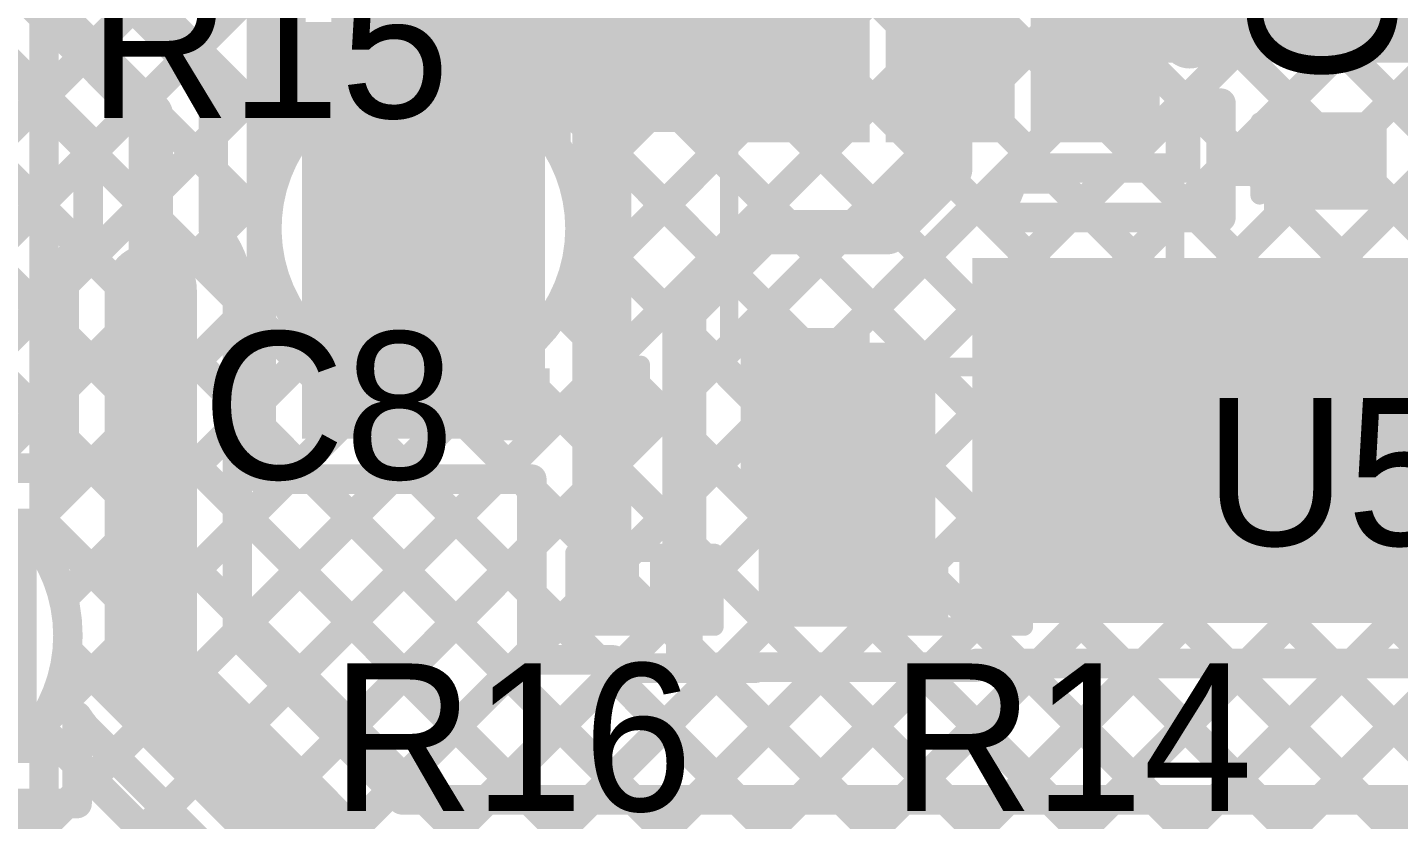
# Model space of a CAD drawing. Header units: millimetres. Extents: x 3.9 to 7.44, y 1.03 to 3.16.
# Drawn here: x 6.0355 to 6.4077, y 1.8557 to 2.0705 of the extents above; entities that cross this region are included whole.
import ezdxf

# ---------------------------------------------------------------- set-up
doc = ezdxf.new("R2010")
doc.units = ezdxf.units.MM
doc.header["$MEASUREMENT"] = 0
for name, color, linetype in [('BottomLayer', 5, 'Continuous'), ('MultiLayer', 9, 'Continuous'), ('TopLayer', 1, 'Continuous'), ('TopOverlay', 2, 'Continuous'), ('TopPaste', 8, 'Continuous'), ('TopSolder', 216, 'Continuous'), ('ViaHoleLayer', 16, 'Continuous')]:
    doc.layers.add(name, color=color, linetype=linetype)

# ---------------------------------------------------------------- blocks, each defined once
blk = doc.blocks.new('SOT23_5_11')
at = {"layer": 'TopLayer'}
for points in [[(-0.06921, 0.05287), (-0.06921, 0.02587), (-0.02921, 0.05287), (-0.02921, 0.02587)], [(0.02921, 0.05287), (0.02921, 0.02587), (0.06921, 0.05287), (0.06921, 0.02587)], [(-0.06921, 0.0135), (-0.06921, -0.0135), (-0.02921, 0.0135), (-0.02921, -0.0135)], [(-0.06921, -0.02587), (-0.06921, -0.05287), (-0.02921, -0.02587), (-0.02921, -0.05287)], [(0.02921, -0.02587), (0.02921, -0.05287), (0.06921, -0.02587), (0.06921, -0.05287)]]:
    blk.add_solid(points, dxfattribs=at)
at = {"layer": 'TopOverlay'}
for points, const_width in [([(-0.05019, 0.065, 1), (-0.05581, 0.065, 1)], 0.01), ([(-0.05831, 0.065, 1), (-0.05331, 0.065, 1)], 0.005), ([(-0.05269, 0.065, 1), (-0.04769, 0.065, 1)], 0.005), ([(-0.02881, 0.06102, 1), (-0.02631, 0.06102, 1)], 0.0025), ([(0.03221, 0.06102, 1), (0.03471, 0.06102, 1)], 0.0025), ([(0.03454, 0.01437, 1), (0.03704, 0.01437, 1)], 0.0025), ([(0.03454, -0.01319, 1), (0.03704, -0.01319, 1)], 0.0025), ([(-0.02981, -0.06002, 1), (-0.02731, -0.06002, 1)], 0.0025), ([(0.03121, -0.06002, 1), (0.03371, -0.06002, 1)], 0.0025)]:
    blk.add_lwpolyline(points, format="xyb", close=True, dxfattribs=dict(at, const_width=const_width))
at = {"layer": 'TopOverlay', "const_width": 0.005}
for points in [[(0.03346, 0.06102), (-0.02756, 0.06102)], [(0.03579, -0.01319), (0.03579, 0.01437)], [(0.03246, -0.06002), (-0.02856, -0.06002)]]:
    blk.add_lwpolyline(points, dxfattribs=at)
at = {"layer": 'TopPaste'}
for points in [[(-0.06921, 0.05287), (-0.06921, 0.02587), (-0.02921, 0.05287), (-0.02921, 0.02587)], [(0.02921, 0.05287), (0.02921, 0.02587), (0.06921, 0.05287), (0.06921, 0.02587)], [(-0.06921, 0.0135), (-0.06921, -0.0135), (-0.02921, 0.0135), (-0.02921, -0.0135)], [(-0.06921, -0.02587), (-0.06921, -0.05287), (-0.02921, -0.02587), (-0.02921, -0.05287)], [(0.02921, -0.02587), (0.02921, -0.05287), (0.06921, -0.02587), (0.06921, -0.05287)]]:
    blk.add_solid(points, dxfattribs=at)
at = {"layer": 'TopSolder'}
for points in [[(-0.07321, 0.05687), (-0.07321, 0.02187), (-0.02521, 0.05687), (-0.02521, 0.02187)], [(0.02521, 0.05687), (0.02521, 0.02187), (0.07321, 0.05687), (0.07321, 0.02187)], [(-0.07321, 0.0175), (-0.07321, -0.0175), (-0.02521, 0.0175), (-0.02521, -0.0175)], [(-0.07321, -0.02187), (-0.07321, -0.05687), (-0.02521, -0.02187), (-0.02521, -0.05687)], [(0.02521, -0.02187), (0.02521, -0.05687), (0.07321, -0.02187), (0.07321, -0.05687)]]:
    blk.add_solid(points, dxfattribs=at)
blk = doc.blocks.new('R___0201_16')
at = {"layer": 'TopLayer'}
for points in [[(-0.01614, -0.00728), (-0.00551, -0.00728), (-0.01614, 0.00728), (-0.00551, 0.00728)], [(0.00551, -0.00728), (0.01614, -0.00728), (0.00551, 0.00728), (0.01614, 0.00728)]]:
    blk.add_solid(points, dxfattribs=at)
at = {"layer": 'TopOverlay', "const_width": 0.005}
for points in [[(-0.019, -0.01), (-0.019, 0.01)], [(-0.019, 0.01), (0.019, 0.01)], [(0.019, -0.01), (0.019, 0.01)], [(-0.019, -0.01), (0.019, -0.01)]]:
    blk.add_lwpolyline(points, dxfattribs=at)
at = {"layer": 'TopOverlay', "const_width": 0.0025}
for points in [[(-0.02025, 0.01, 1), (-0.01775, 0.01, 1)], [(-0.02025, 0.01, 1), (-0.01775, 0.01, 1)], [(0.01775, 0.01, 1), (0.02025, 0.01, 1)], [(0.01775, 0.01, 1), (0.02025, 0.01, 1)], [(-0.02025, -0.01, 1), (-0.01775, -0.01, 1)], [(-0.02025, -0.01, 1), (-0.01775, -0.01, 1)], [(0.01775, -0.01, 1), (0.02025, -0.01, 1)], [(0.01775, -0.01, 1), (0.02025, -0.01, 1)]]:
    blk.add_lwpolyline(points, format="xyb", close=True, dxfattribs=at)
at = {"layer": 'TopPaste'}
for points in [[(-0.01614, -0.00728), (-0.00551, -0.00728), (-0.01614, 0.00728), (-0.00551, 0.00728)], [(0.00551, -0.00728), (0.01614, -0.00728), (0.00551, 0.00728), (0.01614, 0.00728)]]:
    blk.add_solid(points, dxfattribs=at)
at = {"layer": 'TopSolder'}
for points in [[(-0.02014, -0.01128), (-0.00151, -0.01128), (-0.02014, 0.01128), (-0.00151, 0.01128)], [(0.00151, -0.01128), (0.02014, -0.01128), (0.00151, 0.01128), (0.02014, 0.01128)]]:
    blk.add_solid(points, dxfattribs=at)
blk = doc.blocks.new('R___0201_17')
at = {"layer": 'TopLayer'}
for points in [[(-0.01614, -0.00728), (-0.00551, -0.00728), (-0.01614, 0.00728), (-0.00551, 0.00728)], [(0.00551, -0.00728), (0.01614, -0.00728), (0.00551, 0.00728), (0.01614, 0.00728)]]:
    blk.add_solid(points, dxfattribs=at)
at = {"layer": 'TopOverlay', "const_width": 0.005}
for points in [[(-0.019, 0.01), (-0.019, -0.01)], [(0.019, 0.01), (-0.019, 0.01)], [(0.019, 0.01), (0.019, -0.01)], [(0.019, -0.01), (-0.019, -0.01)]]:
    blk.add_lwpolyline(points, dxfattribs=at)
at = {"layer": 'TopOverlay', "const_width": 0.0025}
for points in [[(-0.02025, 0.01, 1), (-0.01775, 0.01, 1)], [(-0.02025, 0.01, 1), (-0.01775, 0.01, 1)], [(0.01775, 0.01, 1), (0.02025, 0.01, 1)], [(0.01775, 0.01, 1), (0.02025, 0.01, 1)], [(-0.02025, -0.01, 1), (-0.01775, -0.01, 1)], [(-0.02025, -0.01, 1), (-0.01775, -0.01, 1)], [(0.01775, -0.01, 1), (0.02025, -0.01, 1)], [(0.01775, -0.01, 1), (0.02025, -0.01, 1)]]:
    blk.add_lwpolyline(points, format="xyb", close=True, dxfattribs=at)
at = {"layer": 'TopPaste'}
for points in [[(-0.01614, -0.00728), (-0.00551, -0.00728), (-0.01614, 0.00728), (-0.00551, 0.00728)], [(0.00551, -0.00728), (0.01614, -0.00728), (0.00551, 0.00728), (0.01614, 0.00728)]]:
    blk.add_solid(points, dxfattribs=at)
at = {"layer": 'TopSolder'}
for points in [[(-0.02014, -0.01128), (-0.00151, -0.01128), (-0.02014, 0.01128), (-0.00151, 0.01128)], [(0.00151, -0.01128), (0.02014, -0.01128), (0.00151, 0.01128), (0.02014, 0.01128)]]:
    blk.add_solid(points, dxfattribs=at)
blk = doc.blocks.new('R___0201_18')
at = {"layer": 'TopLayer'}
for points in [[(-0.01614, -0.00728), (-0.00551, -0.00728), (-0.01614, 0.00728), (-0.00551, 0.00728)], [(0.00551, -0.00728), (0.01614, -0.00728), (0.00551, 0.00728), (0.01614, 0.00728)]]:
    blk.add_solid(points, dxfattribs=at)
at = {"layer": 'TopOverlay', "const_width": 0.005}
for points in [[(-0.019, 0.01), (-0.019, -0.01)], [(0.019, 0.01), (-0.019, 0.01)], [(0.019, 0.01), (0.019, -0.01)], [(0.019, -0.01), (-0.019, -0.01)]]:
    blk.add_lwpolyline(points, dxfattribs=at)
at = {"layer": 'TopOverlay', "const_width": 0.0025}
for points in [[(-0.02025, 0.01, 1), (-0.01775, 0.01, 1)], [(-0.02025, 0.01, 1), (-0.01775, 0.01, 1)], [(0.01775, 0.01, 1), (0.02025, 0.01, 1)], [(0.01775, 0.01, 1), (0.02025, 0.01, 1)], [(-0.02025, -0.01, 1), (-0.01775, -0.01, 1)], [(-0.02025, -0.01, 1), (-0.01775, -0.01, 1)], [(0.01775, -0.01, 1), (0.02025, -0.01, 1)], [(0.01775, -0.01, 1), (0.02025, -0.01, 1)]]:
    blk.add_lwpolyline(points, format="xyb", close=True, dxfattribs=at)
at = {"layer": 'TopPaste'}
for points in [[(-0.01614, -0.00728), (-0.00551, -0.00728), (-0.01614, 0.00728), (-0.00551, 0.00728)], [(0.00551, -0.00728), (0.01614, -0.00728), (0.00551, 0.00728), (0.01614, 0.00728)]]:
    blk.add_solid(points, dxfattribs=at)
at = {"layer": 'TopSolder'}
for points in [[(-0.02014, -0.01128), (-0.00151, -0.01128), (-0.02014, 0.01128), (-0.00151, 0.01128)], [(0.00151, -0.01128), (0.02014, -0.01128), (0.00151, 0.01128), (0.02014, 0.01128)]]:
    blk.add_solid(points, dxfattribs=at)
blk = doc.blocks.new('CAP_0201_28')
at = {"layer": 'TopLayer'}
for points in [[(-0.01772, -0.00591), (-0.00591, -0.00591), (-0.01772, 0.00591), (-0.00591, 0.00591)], [(0.00591, -0.00591), (0.01772, -0.00591), (0.00591, 0.00591), (0.01772, 0.00591)]]:
    blk.add_solid(points, dxfattribs=at)
at = {"layer": 'TopOverlay', "const_width": 0.005}
for points in [[(-0.021, 0.009), (-0.008, 0.009)], [(-0.021, -0.009), (-0.021, 0.009)], [(0.008, 0.009), (0.021, 0.009)], [(0.021, -0.009), (0.021, 0.009)], [(-0.021, -0.009), (-0.008, -0.009)], [(0.008, -0.009), (0.021, -0.009)]]:
    blk.add_lwpolyline(points, dxfattribs=at)
at = {"layer": 'TopOverlay', "const_width": 0.0025}
for points in [[(-0.02225, 0.009, 1), (-0.01975, 0.009, 1)], [(-0.02225, 0.009, 1), (-0.01975, 0.009, 1)], [(-0.00925, 0.009, 1), (-0.00675, 0.009, 1)], [(0.00675, 0.009, 1), (0.00925, 0.009, 1)], [(0.01975, 0.009, 1), (0.02225, 0.009, 1)], [(0.01975, 0.009, 1), (0.02225, 0.009, 1)], [(-0.02225, -0.009, 1), (-0.01975, -0.009, 1)], [(-0.02225, -0.009, 1), (-0.01975, -0.009, 1)], [(-0.00925, -0.009, 1), (-0.00675, -0.009, 1)], [(0.00675, -0.009, 1), (0.00925, -0.009, 1)], [(0.01975, -0.009, 1), (0.02225, -0.009, 1)], [(0.01975, -0.009, 1), (0.02225, -0.009, 1)]]:
    blk.add_lwpolyline(points, format="xyb", close=True, dxfattribs=at)
at = {"layer": 'TopPaste'}
for points in [[(-0.01772, -0.00591), (-0.00591, -0.00591), (-0.01772, 0.00591), (-0.00591, 0.00591)], [(0.00591, -0.00591), (0.01772, -0.00591), (0.00591, 0.00591), (0.01772, 0.00591)]]:
    blk.add_solid(points, dxfattribs=at)
at = {"layer": 'TopSolder'}
for points in [[(-0.01988, -0.00807), (-0.00374, -0.00807), (-0.01988, 0.00807), (-0.00374, 0.00807)], [(0.00374, -0.00807), (0.01988, -0.00807), (0.00374, 0.00807), (0.01988, 0.00807)]]:
    blk.add_solid(points, dxfattribs=at)
blk = doc.blocks.new('C__0402_64')
at = {"layer": 'TopLayer'}
for points in [[(-0.0095, -0.0125), (-0.0095, 0.0125), (-0.0275, -0.0125), (-0.0275, 0.0125)], [(0.0275, -0.0125), (0.0275, 0.0125), (0.0095, -0.0125), (0.0095, 0.0125)]]:
    blk.add_solid(points, dxfattribs=at)
at = {"layer": 'TopOverlay', "const_width": 0.005}
for points in [[(-0.031, 0.016), (-0.031, -0.016)], [(-0.031, 0.016), (-0.011, 0.016)], [(0.011, 0.016), (0.031, 0.016)], [(0.031, 0.016), (0.031, -0.016)], [(-0.031, -0.016), (-0.011, -0.016)], [(0.011, -0.016), (0.031, -0.016)]]:
    blk.add_lwpolyline(points, dxfattribs=at)
at = {"layer": 'TopOverlay', "const_width": 0.0025}
for points in [[(-0.03225, 0.016, 1), (-0.02975, 0.016, 1)], [(-0.03225, 0.016, 1), (-0.02975, 0.016, 1)], [(-0.01225, 0.016, 1), (-0.00975, 0.016, 1)], [(0.00975, 0.016, 1), (0.01225, 0.016, 1)], [(0.02975, 0.016, 1), (0.03225, 0.016, 1)], [(0.02975, 0.016, 1), (0.03225, 0.016, 1)], [(-0.03225, -0.016, 1), (-0.02975, -0.016, 1)], [(-0.03225, -0.016, 1), (-0.02975, -0.016, 1)], [(-0.01225, -0.016, 1), (-0.00975, -0.016, 1)], [(0.00975, -0.016, 1), (0.01225, -0.016, 1)], [(0.02975, -0.016, 1), (0.03225, -0.016, 1)], [(0.02975, -0.016, 1), (0.03225, -0.016, 1)]]:
    blk.add_lwpolyline(points, format="xyb", close=True, dxfattribs=at)
at = {"layer": 'TopPaste'}
for points in [[(-0.0095, -0.0125), (-0.0095, 0.0125), (-0.0275, -0.0125), (-0.0275, 0.0125)], [(0.0275, -0.0125), (0.0275, 0.0125), (0.0095, -0.0125), (0.0095, 0.0125)]]:
    blk.add_solid(points, dxfattribs=at)
at = {"layer": 'TopSolder'}
for points in [[(-0.00714, -0.01486), (-0.00714, 0.01486), (-0.02986, -0.01486), (-0.02986, 0.01486)], [(0.02986, -0.01486), (0.02986, 0.01486), (0.00714, -0.01486), (0.00714, 0.01486)]]:
    blk.add_solid(points, dxfattribs=at)

msp = doc.modelspace()

# ---------------------------------------------------------------- linework, layer by layer
at = {"layer": 'BottomLayer'}
for points, const_width in [([(6.04, 2.05192), (6.29872, 2.31063)], 0.008), ([(6.143, 2.09), (6.325, 2.272)], 0.05), ([(6.04, 1.92813), (6.04, 2.28504)], 0.008), ([(6.179, 2.0495), (6.3398, 2.21029)], 0.008), ([(6.1842, 2.02641), (6.35394, 2.19615)], 0.008), ([(6.2946, 2.19069), (6.84988, 1.6354)], 0.008), ([(6.17806, 1.99199), (6.36808, 2.18201)], 0.008), ([(6.28045, 2.17654), (6.84351, 1.61349)], 0.008), ([(6.04, 1.82564), (6.38222, 2.16787)], 0.008), ([(6.26631, 2.1624), (6.85, 1.57871)], 0.008), ([(6.04, 1.79736), (6.39637, 2.15372)], 0.008), ([(6.25217, 2.14826), (6.85, 1.55043)], 0.008), ([(6.04, 1.76907), (6.41051, 2.13958)], 0.008), ([(6.04, 2.13416), (6.107, 2.06716)], 0.008), ([(6.23803, 2.13412), (6.85, 1.52214)], 0.008), ([(6.04, 1.74079), (6.42465, 2.12544)], 0.008), ([(6.22389, 2.11997), (6.85, 1.49386)], 0.008), ([(6.04, 1.7125), (6.43879, 2.1113)], 0.008), ([(6.143, 2.016), (6.143, 2.09)], 0.05), ([(6.04, 2.10587), (6.107, 2.03887)], 0.008), ([(6.20974, 2.10583), (6.85, 1.46558)], 0.008), ([(6.04, 1.68422), (6.45293, 2.09715)], 0.008), ([(6.1956, 2.09169), (6.85, 1.43729)], 0.008), ([(6.04, 2.02363), (6.10701, 2.09064)], 0.008), ([(6.107, 2.03858), (6.107, 2.09)], 0.008), ([(6.04, 1.65594), (6.46708, 2.08301)], 0.008), ([(6.04, 2.07759), (6.10052, 2.01707)], 0.008), ([(6.18146, 2.07755), (6.84382, 1.41519)], 0.008), ([(6.179, 2.03858), (6.179, 2.07509)], 0.008), ([(6.04, 1.62765), (6.48122, 2.06887)], 0.008), ([(6.04, 1.99535), (6.107, 2.06235)], 0.008), ([(6.04, 1.59937), (6.49536, 2.05473)], 0.008), ([(6.179, 2.05173), (7.16273, 1.068)], 0.008), ([(6.04, 2.0493), (7.0213, 1.068)], 0.008), ([(6.04, 1.57108), (6.5095, 2.04059)], 0.008), ([(6.04, 1.96706), (6.10285, 2.02991)], 0.008), ([(5.6392, 1.142), (6.52364, 2.02644)], 0.008), ([(6.04, 2.02102), (6.99302, 1.068)], 0.008), ([(6.18548, 2.01696), (7.13444, 1.068)], 0.008), ([(5.66749, 1.142), (6.53779, 2.0123)], 0.008), ([(6.04, 1.93878), (6.10297, 2.00175)], 0.008), ([(5.69577, 1.142), (6.55193, 1.99816)], 0.008), ([(6.04, 1.99274), (6.86854, 1.16419)], 0.008), ([(6.17966, 1.9945), (7.10616, 1.068)], 0.008), ([(6.04525, 1.91575), (6.11423, 1.98472)], 0.008), ([(6.04, 1.85393), (6.16701, 1.98094)], 0.008), ([(6.16576, 1.98011), (7.07787, 1.068)], 0.008), ([(6.04, 1.88221), (6.13259, 1.9748)], 0.008), ([(6.14407, 1.97352), (7.04959, 1.068)], 0.008), ([(6.04, 1.96445), (6.82695, 1.1775)], 0.008), ([(6.04, 1.93617), (6.80286, 1.1733)], 0.008), ([(6.04631, 1.90157), (6.78443, 1.16345)], 0.008), ([(6.04, 1.559), (6.04, 1.88297)], 0.008), ([(6.04, 1.8796), (6.77019, 1.14941)], 0.008)]:
    msp.add_lwpolyline(points, dxfattribs=dict(at, const_width=const_width))
for points, const_width in [([(6.1305, 2.09, 1), (6.1555, 2.09, 1)], 0.025), ([(6.1305, 2.09, 1), (6.1555, 2.09, 1)], 0.025), ([(6.105, 2.06716, 1), (6.109, 2.06716, 1)], 0.004), ([(6.105, 2.06235, 1), (6.109, 2.06235, 1)], 0.004), ([(6.038, 2.05192, 1), (6.042, 2.05192, 1)], 0.004), ([(6.177, 2.05173, 1), (6.181, 2.05173, 1)], 0.004), ([(6.038, 2.0493, 1), (6.042, 2.0493, 1)], 0.004), ([(6.177, 2.0495, 1), (6.181, 2.0495, 1)], 0.004), ([(6.12725, 2.016, 1), (6.15875, 2.016, 1)], 0.0315), ([(6.105, 2.03887, 1), (6.109, 2.03887, 1)], 0.004), ([(6.105, 2.03858, 1), (6.109, 2.03858, 1)], 0.004), ([(6.105, 2.03858, 1), (6.109, 2.03858, 1)], 0.004), ([(6.1305, 2.016, 1), (6.1555, 2.016, 1)], 0.025), ([(6.177, 2.03858, 1), (6.181, 2.03858, 1)], 0.004), ([(6.177, 2.03858, 1), (6.181, 2.03858, 1)], 0.004), ([(6.10085, 2.02991, 1), (6.10485, 2.02991, 1)], 0.004), ([(6.1822, 2.02641, 1), (6.1862, 2.02641, 1)], 0.004), ([(6.038, 2.02363, 1), (6.042, 2.02363, 1)], 0.004), ([(6.038, 2.02102, 1), (6.042, 2.02102, 1)], 0.004), ([(6.09852, 2.01707, 1), (6.10252, 2.01707, 1)], 0.004), ([(6.18348, 2.01696, 1), (6.18748, 2.01696, 1)], 0.004), ([(6.1835, 2.016, 1), (6.1875, 2.016, 1)], 0.004), ([(6.1835, 2.016, 1), (6.1875, 2.016, 1)], 0.004), ([(6.10097, 2.00175, 1), (6.10497, 2.00175, 1)], 0.004), ([(6.038, 1.99535, 1), (6.042, 1.99535, 1)], 0.004), ([(6.038, 1.99274, 1), (6.042, 1.99274, 1)], 0.004), ([(6.17606, 1.99199, 1), (6.18006, 1.99199, 1)], 0.004), ([(6.17766, 1.9945, 1), (6.18166, 1.9945, 1)], 0.004), ([(6.11223, 1.98472, 1), (6.11623, 1.98472, 1)], 0.004), ([(6.16376, 1.98011, 1), (6.16776, 1.98011, 1)], 0.004), ([(6.16501, 1.98094, 1), (6.16901, 1.98094, 1)], 0.004), ([(6.13059, 1.9748, 1), (6.13459, 1.9748, 1)], 0.004), ([(6.14207, 1.97352, 1), (6.14607, 1.97352, 1)], 0.004), ([(6.038, 1.96706, 1), (6.042, 1.96706, 1)], 0.004), ([(6.038, 1.96445, 1), (6.042, 1.96445, 1)], 0.004), ([(6.038, 1.93878, 1), (6.042, 1.93878, 1)], 0.004), ([(6.038, 1.93617, 1), (6.042, 1.93617, 1)], 0.004), ([(6.038, 1.92813, 1), (6.042, 1.92813, 1)], 0.004), ([(6.038, 1.92813, 1), (6.042, 1.92813, 1)], 0.004), ([(6.04325, 1.91575, 1), (6.04725, 1.91575, 1)], 0.004), ([(6.0445, 1.90555, 1), (6.0485, 1.90555, 1)], 0.004), ([(6.0445, 1.90555, 1), (6.0485, 1.90555, 1)], 0.004), ([(6.04431, 1.90157, 1), (6.04831, 1.90157, 1)], 0.004), ([(6.038, 1.88297, 1), (6.042, 1.88297, 1)], 0.004), ([(6.038, 1.88297, 1), (6.042, 1.88297, 1)], 0.004), ([(6.038, 1.88221, 1), (6.042, 1.88221, 1)], 0.004), ([(6.038, 1.8796, 1), (6.042, 1.8796, 1)], 0.004), ([(6.038, 1.85393, 1), (6.042, 1.85393, 1)], 0.004)]:
    msp.add_lwpolyline(points, format="xyb", close=True, dxfattribs=dict(at, const_width=const_width))
at = {"layer": 'BottomLayer', "const_width": 0.008}
for points in [[(6.1855, 2.016, -1.328216), (6.107, 2.03858)], [(6.179, 2.03858, -0.140973), (6.1855, 2.016)], [(6.04, 1.92813, -0.140973), (6.0465, 1.90555)], [(6.0465, 1.90555, -0.140973), (6.04, 1.88297)]]:
    msp.add_lwpolyline(points, format="xyb", dxfattribs=at)
at = {"layer": 'MultiLayer', "const_width": 0.0315}
msp.add_lwpolyline([(6.12725, 2.016, 1), (6.15875, 2.016, 1)], format="xyb", close=True, dxfattribs=at)
at = {"layer": 'TopLayer'}
for points, const_width in [([(5.95261, 2.18743), (6.081, 2.05904)], 0.008), ([(5.94057, 2.17543), (6.069, 2.047)], 0.012), ([(5.97857, 2.1673), (6.099, 2.04687)], 0.008), ([(5.93087, 2.15843), (6.052, 2.0373)], 0.008), ([(5.93353, 2.15843), (6.052, 2.03996)], 0.008), ([(6.286, 2.06343), (6.286, 2.10543)], 0.02), ([(5.969, 2.09202), (6.04913, 2.01189)], 0.008), ([(6.0782, 2.06184), (6.099, 2.08263)], 0.008), ([(6.099, 1.948), (6.099, 2.083)], 0.008), ([(6.24606, 2.064), (6.24663, 2.06343)], 0.012), ([(5.969, 2.06374), (6.0455, 1.98724)], 0.008), ([(6.286, 2.032), (6.286, 2.06343)], 0.012), ([(6.086, 2.04135), (6.099, 2.05435)], 0.008), ([(5.93908, 1.951), (6.04002, 2.05194)], 0.008), ([(6.069, 1.99935), (6.069, 2.047)], 0.012), ([(6.086, 2.01557), (6.086, 2.047)], 0.008), ([(6.34987, 2.05), (6.3595, 2.05)], 0.008), ([(6.34987, 2.03243), (6.34987, 2.05)], 0.008), ([(6.35043, 2.05), (6.3595, 2.04093)], 0.008), ([(6.3595, 2.019), (6.3595, 2.05)], 0.008), ([(6.052, 2.01557), (6.052, 2.03996)], 0.008), ([(5.96737, 1.951), (6.052, 2.03563)], 0.008), ([(5.969, 2.03545), (6.0455, 1.95895)], 0.008), ([(6.269, 2.015), (6.286, 2.032)], 0.012), ([(6.3135, 2.03243), (6.34987, 2.03243)], 0.008), ([(6.31821, 2.019), (6.33164, 2.03243)], 0.008), ([(6.33972, 2.03243), (6.35314, 2.019)], 0.008), ([(6.34649, 2.019), (6.3595, 2.032)], 0.008), ([(6.3635, 2.0325), (6.386, 2.0325)], 0.01), ([(6.086, 2.03159), (6.099, 2.01859)], 0.008), ([(6.3028, 2.02943), (6.3135, 2.02943)], 0.008), ([(6.3135, 2.03036), (6.32486, 2.019)], 0.008), ([(6.08718, 2.01424), (6.099, 2.02606)], 0.008), ([(6.29704, 2.019), (6.3595, 2.019)], 0.008), ([(6.21383, 1.99383), (6.235, 2.015)], 0.012), ([(6.235, 2.015), (6.269, 2.015)], 0.012), ([(6.069, 1.896), (6.069, 1.99935)], 0.025), ([(5.99565, 1.951), (6.04555, 2.0009)], 0.008), ([(6.0455, 1.951), (6.0455, 1.99935)], 0.008), ([(6.0925, 1.90573), (6.0925, 1.99935)], 0.008), ([(6.0925, 1.99128), (6.099, 1.99778)], 0.008), ([(6.0925, 1.9968), (6.099, 1.9903)], 0.008), ([(6.21383, 1.918), (6.21383, 1.99383)], 0.012), ([(6.02394, 1.951), (6.0455, 1.97256)], 0.008), ([(6.0925, 1.963), (6.099, 1.9695)], 0.008), ([(6.0925, 1.96852), (6.099, 1.96202)], 0.008), ([(5.896, 1.951), (6.0455, 1.951)], 0.008), ([(6.0925, 1.90643), (6.13407, 1.948)], 0.008), ([(6.0925, 1.93471), (6.10579, 1.948)], 0.008), ([(6.099, 1.948), (6.17243, 1.948)], 0.008), ([(6.1063, 1.89194), (6.16236, 1.948)], 0.008), ([(6.11302, 1.948), (6.20002, 1.861)], 0.008), ([(6.1413, 1.948), (6.17243, 1.91687)], 0.008), ([(6.16959, 1.948), (6.17243, 1.94515)], 0.008), ([(6.17243, 1.89898), (6.17243, 1.948)], 0.008), ([(6.0925, 1.94024), (6.17174, 1.861)], 0.008), ([(6.12044, 1.8778), (6.17243, 1.92979)], 0.008), ([(6.21383, 1.90072), (6.21383, 1.918)], 0.01), ([(6.0925, 1.91195), (6.14345, 1.861)], 0.008), ([(6.0925, 1.90573), (6.13723, 1.861)], 0.008), ([(6.069, 1.896), (6.1275, 1.8375)], 0.025), ([(6.13458, 1.86365), (6.17243, 1.90151)], 0.008), ([(6.17243, 1.89898), (6.19451, 1.89898)], 0.008), ([(6.19032, 1.89898), (6.2283, 1.861)], 0.008), ([(6.27335, 1.861), (6.31035, 1.898)], 0.008), ([(6.293, 1.898), (6.619, 1.898)], 0.008), ([(6.30163, 1.861), (6.33863, 1.898)], 0.008), ([(6.30444, 1.898), (6.34144, 1.861)], 0.008), ([(6.32992, 1.861), (6.36692, 1.898)], 0.008), ([(6.33273, 1.898), (6.36973, 1.861)], 0.008), ([(6.3582, 1.861), (6.3952, 1.898)], 0.008), ([(6.36101, 1.898), (6.39801, 1.861)], 0.008), ([(6.38649, 1.861), (6.42349, 1.898)], 0.008), ([(6.38929, 1.898), (6.42629, 1.861)], 0.008), ([(6.16021, 1.861), (6.19593, 1.89672)], 0.008), ([(6.18849, 1.861), (6.22421, 1.89672)], 0.008), ([(6.19451, 1.89672), (6.23314, 1.89672)], 0.008), ([(6.21678, 1.861), (6.25278, 1.897)], 0.008), ([(6.22087, 1.89672), (6.25659, 1.861)], 0.008), ([(6.223, 1.897), (6.23314, 1.897)], 0.008), ([(6.23314, 1.897), (6.293, 1.897)], 0.008), ([(6.24506, 1.861), (6.28106, 1.897)], 0.008), ([(6.24887, 1.897), (6.28487, 1.861)], 0.008), ([(6.27716, 1.897), (6.31316, 1.861)], 0.008), ([(6.049, 1.86), (6.049, 1.88366)], 0.008), ([(6.0524, 1.87937), (6.11087, 1.8209)], 0.008), ([(6.049, 1.86293), (6.05892, 1.87285)], 0.008), ([(6.049, 1.8706), (6.3401, 1.5795)], 0.008), ([(6.04607, 1.86), (6.049, 1.86293)], 0.008), ([(6.13723, 1.861), (6.63609, 1.861)], 0.008), ([(5.9192, 1.86), (6.049, 1.86)], 0.008), ([(5.98412, 1.79805), (6.04607, 1.86)], 0.008), ([(5.99826, 1.78391), (6.07306, 1.8587)], 0.008), ([(6.03131, 1.86), (6.31181, 1.5795)], 0.008)]:
    msp.add_lwpolyline(points, dxfattribs=dict(at, const_width=const_width))
for points, const_width in [([(6.281, 2.06343, 1), (6.291, 2.06343, 1)], 0.01), ([(6.24306, 2.064, 1), (6.24906, 2.064, 1)], 0.006), ([(6.0762, 2.06184, 1), (6.0802, 2.06184, 1)], 0.004), ([(6.24363, 2.06343, 1), (6.24963, 2.06343, 1)], 0.006), ([(6.283, 2.06343, 1), (6.289, 2.06343, 1)], 0.006), ([(6.079, 2.05904, 1), (6.083, 2.05904, 1)], 0.004), ([(6.079, 2.05904, 1), (6.083, 2.05904, 1)], 0.004), ([(6.07902, 2.05902, 1), (6.08302, 2.05902, 1)], 0.004), ([(6.097, 2.05435, 1), (6.101, 2.05435, 1)], 0.004), ([(6.03802, 2.05194, 1), (6.04202, 2.05194, 1)], 0.004), ([(6.066, 2.047, 1), (6.072, 2.047, 1)], 0.006), ([(6.066, 2.047, 1), (6.072, 2.047, 1)], 0.006), ([(6.084, 2.047, 1), (6.088, 2.047, 1)], 0.004), ([(6.084, 2.047, 1), (6.088, 2.047, 1)], 0.004), ([(6.084, 2.047, 1), (6.088, 2.047, 1)], 0.004), ([(6.097, 2.04687, 1), (6.101, 2.04687, 1)], 0.004), ([(6.34787, 2.05, 1), (6.35187, 2.05, 1)], 0.004), ([(6.34787, 2.05, 1), (6.35187, 2.05, 1)], 0.004), ([(6.34843, 2.05, 1), (6.35243, 2.05, 1)], 0.004), ([(6.3575, 2.05, 1), (6.3615, 2.05, 1)], 0.004), ([(6.3575, 2.05, 1), (6.3615, 2.05, 1)], 0.004), ([(6.12725, 2.016, 1), (6.15875, 2.016, 1)], 0.0315), ([(6.05, 2.03996, 1), (6.054, 2.03996, 1)], 0.004), ([(6.05, 2.03996, 1), (6.054, 2.03996, 1)], 0.004), ([(6.084, 2.04135, 1), (6.088, 2.04135, 1)], 0.004), ([(6.3575, 2.04093, 1), (6.3615, 2.04093, 1)], 0.004), ([(6.05, 2.0373, 1), (6.054, 2.0373, 1)], 0.004), ([(6.05, 2.03563, 1), (6.054, 2.03563, 1)], 0.004), ([(6.283, 2.032, 1), (6.289, 2.032, 1)], 0.006), ([(6.283, 2.032, 1), (6.289, 2.032, 1)], 0.006), ([(6.3115, 2.03243, 1), (6.3155, 2.03243, 1)], 0.004), ([(6.32964, 2.03243, 1), (6.33364, 2.03243, 1)], 0.004), ([(6.33772, 2.03243, 1), (6.34172, 2.03243, 1)], 0.004), ([(6.34787, 2.03243, 1), (6.35187, 2.03243, 1)], 0.004), ([(6.34787, 2.03243, 1), (6.35187, 2.03243, 1)], 0.004), ([(6.3575, 2.032, 1), (6.3615, 2.032, 1)], 0.004), ([(6.361, 2.0325, 1), (6.366, 2.0325, 1)], 0.005), ([(6.3835, 2.0325, 1), (6.3885, 2.0325, 1)], 0.005), ([(6.084, 2.03159, 1), (6.088, 2.03159, 1)], 0.004), ([(6.3008, 2.02943, 1), (6.3048, 2.02943, 1)], 0.004), ([(6.3008, 2.02943, 1), (6.3048, 2.02943, 1)], 0.004), ([(6.3008, 2.02943, 1), (6.3048, 2.02943, 1)], 0.004), ([(6.3115, 2.03036, 1), (6.3155, 2.03036, 1)], 0.004), ([(6.3115, 2.02943, 1), (6.3155, 2.02943, 1)], 0.004), ([(6.097, 2.02606, 1), (6.101, 2.02606, 1)], 0.004), ([(6.097, 2.01859, 1), (6.101, 2.01859, 1)], 0.004), ([(6.29504, 2.019, 1), (6.29904, 2.019, 1)], 0.004), ([(6.296, 2.01996, 1), (6.3, 2.01996, 1)], 0.004), ([(6.29602, 2.01998, 1), (6.30002, 2.01998, 1)], 0.004), ([(6.31621, 2.019, 1), (6.32021, 2.019, 1)], 0.004), ([(6.32286, 2.019, 1), (6.32686, 2.019, 1)], 0.004), ([(6.3445, 2.019, 1), (6.34849, 2.019, 1)], 0.004), ([(6.35114, 2.019, 1), (6.35514, 2.019, 1)], 0.004), ([(6.3575, 2.019, 1), (6.3615, 2.019, 1)], 0.004), ([(6.3575, 2.019, 1), (6.3615, 2.019, 1)], 0.004), ([(6.05, 2.01557, 1), (6.054, 2.01557, 1)], 0.004), ([(6.05, 2.01557, 1), (6.054, 2.01557, 1)], 0.004), ([(6.084, 2.01557, 1), (6.088, 2.01557, 1)], 0.004), ([(6.084, 2.01557, 1), (6.088, 2.01557, 1)], 0.004), ([(6.08518, 2.01424, 1), (6.08918, 2.01424, 1)], 0.004), ([(6.232, 2.015, 1), (6.238, 2.015, 1)], 0.006), ([(6.232, 2.015, 1), (6.238, 2.015, 1)], 0.006), ([(6.266, 2.015, 1), (6.272, 2.015, 1)], 0.006), ([(6.266, 2.015, 1), (6.272, 2.015, 1)], 0.006), ([(6.04713, 2.01189, 1), (6.05113, 2.01189, 1)], 0.004), ([(6.06275, 1.99935, 1), (6.07525, 1.99935, 1)], 0.0125), ([(6.0435, 1.99935, 1), (6.0475, 1.99935, 1)], 0.004), ([(6.0435, 1.99935, 1), (6.0475, 1.99935, 1)], 0.004), ([(6.04355, 2.0009, 1), (6.04755, 2.0009, 1)], 0.004), ([(6.066, 1.99935, 1), (6.072, 1.99935, 1)], 0.006), ([(6.0905, 1.99935, 1), (6.0945, 1.99935, 1)], 0.004), ([(6.0905, 1.99935, 1), (6.0945, 1.99935, 1)], 0.004), ([(6.0905, 1.9968, 1), (6.0945, 1.9968, 1)], 0.004), ([(6.097, 1.99778, 1), (6.101, 1.99778, 1)], 0.004), ([(6.21083, 1.99383, 1), (6.21683, 1.99383, 1)], 0.006), ([(6.21083, 1.99383, 1), (6.21683, 1.99383, 1)], 0.006), ([(6.0905, 1.99128, 1), (6.0945, 1.99128, 1)], 0.004), ([(6.097, 1.9903, 1), (6.101, 1.9903, 1)], 0.004), ([(6.0435, 1.98724, 1), (6.0475, 1.98724, 1)], 0.004), ([(6.0435, 1.97256, 1), (6.0475, 1.97256, 1)], 0.004), ([(6.097, 1.9695, 1), (6.101, 1.9695, 1)], 0.004), ([(6.0905, 1.96852, 1), (6.0945, 1.96852, 1)], 0.004), ([(6.0905, 1.963, 1), (6.0945, 1.963, 1)], 0.004), ([(6.097, 1.96202, 1), (6.101, 1.96202, 1)], 0.004), ([(6.0435, 1.95895, 1), (6.0475, 1.95895, 1)], 0.004), ([(6.0435, 1.951, 1), (6.0475, 1.951, 1)], 0.004), ([(6.0435, 1.951, 1), (6.0475, 1.951, 1)], 0.004), ([(6.097, 1.948, 1), (6.101, 1.948, 1)], 0.004), ([(6.097, 1.948, 1), (6.101, 1.948, 1)], 0.004), ([(6.10379, 1.948, 1), (6.10779, 1.948, 1)], 0.004), ([(6.11102, 1.948, 1), (6.11502, 1.948, 1)], 0.004), ([(6.13207, 1.948, 1), (6.13607, 1.948, 1)], 0.004), ([(6.1393, 1.948, 1), (6.1433, 1.948, 1)], 0.004), ([(6.16036, 1.948, 1), (6.16436, 1.948, 1)], 0.004), ([(6.16759, 1.948, 1), (6.17159, 1.948, 1)], 0.004), ([(6.17043, 1.948, 1), (6.17443, 1.948, 1)], 0.004), ([(6.17043, 1.948, 1), (6.17443, 1.948, 1)], 0.004), ([(6.17043, 1.94515, 1), (6.17443, 1.94515, 1)], 0.004), ([(6.0905, 1.94024, 1), (6.0945, 1.94024, 1)], 0.004), ([(6.0905, 1.93471, 1), (6.0945, 1.93471, 1)], 0.004), ([(6.17043, 1.92979, 1), (6.17443, 1.92979, 1)], 0.004), ([(6.17043, 1.91687, 1), (6.17443, 1.91687, 1)], 0.004), ([(6.21083, 1.918, 1), (6.21683, 1.918, 1)], 0.006), ([(6.21133, 1.918, 1), (6.21633, 1.918, 1)], 0.005), ([(6.0905, 1.91195, 1), (6.0945, 1.91195, 1)], 0.004), ([(6.0905, 1.90643, 1), (6.0945, 1.90643, 1)], 0.004), ([(6.0905, 1.90573, 1), (6.0945, 1.90573, 1)], 0.004), ([(6.0905, 1.90573, 1), (6.0945, 1.90573, 1)], 0.004), ([(6.06275, 1.896, 1), (6.07525, 1.896, 1)], 0.0125), ([(6.06275, 1.896, 1), (6.07525, 1.896, 1)], 0.0125), ([(6.21133, 1.90072, 1), (6.21633, 1.90072, 1)], 0.005), ([(6.17043, 1.90151, 1), (6.17443, 1.90151, 1)], 0.004), ([(6.17043, 1.89898, 1), (6.17443, 1.89898, 1)], 0.004), ([(6.17043, 1.89898, 1), (6.17443, 1.89898, 1)], 0.004), ([(6.18832, 1.89898, 1), (6.19232, 1.89898, 1)], 0.004), ([(6.19251, 1.89898, 1), (6.19651, 1.89898, 1)], 0.004), ([(6.291, 1.898, 1), (6.295, 1.898, 1)], 0.004), ([(6.30244, 1.898, 1), (6.30644, 1.898, 1)], 0.004), ([(6.30835, 1.898, 1), (6.31235, 1.898, 1)], 0.004), ([(6.33073, 1.898, 1), (6.33473, 1.898, 1)], 0.004), ([(6.33663, 1.898, 1), (6.34063, 1.898, 1)], 0.004), ([(6.35901, 1.898, 1), (6.36301, 1.898, 1)], 0.004), ([(6.36492, 1.898, 1), (6.36892, 1.898, 1)], 0.004), ([(6.38729, 1.898, 1), (6.39129, 1.898, 1)], 0.004), ([(6.3932, 1.898, 1), (6.3972, 1.898, 1)], 0.004), ([(6.19251, 1.89672, 1), (6.19651, 1.89672, 1)], 0.004), ([(6.19393, 1.89672, 1), (6.19793, 1.89672, 1)], 0.004), ([(6.21887, 1.89672, 1), (6.22287, 1.89672, 1)], 0.004), ([(6.221, 1.897, 1), (6.225, 1.897, 1)], 0.004), ([(6.22221, 1.89672, 1), (6.22621, 1.89672, 1)], 0.004), ([(6.23114, 1.897, 1), (6.23514, 1.897, 1)], 0.004), ([(6.23114, 1.897, 1), (6.23514, 1.897, 1)], 0.004), ([(6.23114, 1.89672, 1), (6.23514, 1.89672, 1)], 0.004), ([(6.24687, 1.897, 1), (6.25087, 1.897, 1)], 0.004), ([(6.25078, 1.897, 1), (6.25478, 1.897, 1)], 0.004), ([(6.27516, 1.897, 1), (6.27916, 1.897, 1)], 0.004), ([(6.27906, 1.897, 1), (6.28306, 1.897, 1)], 0.004), ([(6.291, 1.897, 1), (6.295, 1.897, 1)], 0.004), ([(6.1043, 1.89194, 1), (6.1083, 1.89194, 1)], 0.004), ([(6.047, 1.88366, 1), (6.051, 1.88366, 1)], 0.004), ([(6.047, 1.88366, 1), (6.051, 1.88366, 1)], 0.004), ([(6.047, 1.88366, 1), (6.051, 1.88366, 1)], 0.004), ([(6.05038, 1.87938, 1), (6.05438, 1.87938, 1)], 0.004), ([(6.0504, 1.87937, 1), (6.0544, 1.87937, 1)], 0.004), ([(6.0504, 1.87937, 1), (6.0544, 1.87937, 1)], 0.004), ([(6.11844, 1.8778, 1), (6.12244, 1.8778, 1)], 0.004), ([(6.05692, 1.87285, 1), (6.06092, 1.87285, 1)], 0.004), ([(6.047, 1.8706, 1), (6.051, 1.8706, 1)], 0.004), ([(6.047, 1.86293, 1), (6.051, 1.86293, 1)], 0.004), ([(6.047, 1.86293, 1), (6.051, 1.86293, 1)], 0.004), ([(6.13258, 1.86365, 1), (6.13658, 1.86365, 1)], 0.004), ([(6.13523, 1.861, 1), (6.13923, 1.861, 1)], 0.004), ([(6.13523, 1.861, 1), (6.13923, 1.861, 1)], 0.004), ([(6.14145, 1.861, 1), (6.14545, 1.861, 1)], 0.004), ([(6.15821, 1.861, 1), (6.16221, 1.861, 1)], 0.004), ([(6.16974, 1.861, 1), (6.17374, 1.861, 1)], 0.004), ([(6.18649, 1.861, 1), (6.1905, 1.861, 1)], 0.004), ([(6.19802, 1.861, 1), (6.20202, 1.861, 1)], 0.004), ([(6.21478, 1.861, 1), (6.21878, 1.861, 1)], 0.004), ([(6.2263, 1.861, 1), (6.2303, 1.861, 1)], 0.004), ([(6.24306, 1.861, 1), (6.24706, 1.861, 1)], 0.004), ([(6.25459, 1.861, 1), (6.25859, 1.861, 1)], 0.004), ([(6.27135, 1.861, 1), (6.27535, 1.861, 1)], 0.004), ([(6.28287, 1.861, 1), (6.28687, 1.861, 1)], 0.004), ([(6.29963, 1.861, 1), (6.30363, 1.861, 1)], 0.004), ([(6.31116, 1.861, 1), (6.31516, 1.861, 1)], 0.004), ([(6.32792, 1.861, 1), (6.33192, 1.861, 1)], 0.004), ([(6.33944, 1.861, 1), (6.34344, 1.861, 1)], 0.004), ([(6.3562, 1.861, 1), (6.3602, 1.861, 1)], 0.004), ([(6.36773, 1.861, 1), (6.37173, 1.861, 1)], 0.004), ([(6.38449, 1.861, 1), (6.38849, 1.861, 1)], 0.004), ([(6.39601, 1.861, 1), (6.40001, 1.861, 1)], 0.004), ([(6.04407, 1.86, 1), (6.04807, 1.86, 1)], 0.004), ([(6.04407, 1.86, 1), (6.04807, 1.86, 1)], 0.004), ([(6.047, 1.86, 1), (6.051, 1.86, 1)], 0.004), ([(6.047, 1.86, 1), (6.051, 1.86, 1)], 0.004), ([(6.07106, 1.8587, 1), (6.07506, 1.8587, 1)], 0.004)]:
    msp.add_lwpolyline(points, format="xyb", close=True, dxfattribs=dict(at, const_width=const_width))
at = {"layer": 'TopLayer', "const_width": 0.008}
for points in [[(6.081, 2.05904, -0.199327), (6.086, 2.047)], [(6.08102, 2.05902, -0.198912), (6.086, 2.047)], [(6.3028, 2.02943, -0.160084), (6.298, 2.01996)], [(6.3028, 2.02943, -0.159675), (6.29802, 2.01998)], [(6.0455, 1.99935, -0.192858), (6.052, 2.01557)], [(6.086, 2.01557, -0.192858), (6.0925, 1.99935)], [(6.0524, 1.87937, -0.058484), (6.049, 1.88366)], [(6.05238, 1.87938, -0.058218), (6.049, 1.88366)]]:
    msp.add_lwpolyline(points, format="xyb", dxfattribs=at)
at = {"layer": 'TopLayer'}
for points in [[(6.60342, 2.061), (6.60342, 2.17261), (6.312, 2.061), (6.312, 2.17261)], [(6.26042, 2.04221), (6.26042, 2.08321), (6.183, 2.04221), (6.183, 2.08321)], [(6.11, 1.959), (6.176, 1.959), (6.11, 2.072), (6.176, 2.072)], [(6.19943, 1.90998), (6.19943, 2.07298), (6.18343, 1.90998), (6.18343, 2.07298)], [(6.292, 1.909), (6.679, 1.909), (6.292, 2.008), (6.679, 2.008)], [(6.234, 1.908), (6.282, 1.908), (6.234, 1.985), (6.282, 1.985)], [(5.907, 1.94), (5.907, 1.871), (6.038, 1.94), (6.038, 1.871)]]:
    msp.add_solid(points, dxfattribs=at)
at = {"layer": 'ViaHoleLayer', "const_width": 0.01575}
msp.add_lwpolyline([(6.13513, 2.016, 1), (6.15087, 2.016, 1)], format="xyb", close=True, dxfattribs=at)

# ---------------------------------------------------------------- block references
for name, p, rotation in [('SOT23_5_11', (6.286, 2.01421), 270), ('R___0201_17', (6.181, 2.064), 180), ('C__0402_64', (6.386, 2.014), 90), ('R___0201_16', (6.203, 1.918), 360), ('R___0201_18', (6.287, 1.918), 180)]:
    msp.add_blockref(name, p, dxfattribs=dict(rotation=rotation))
msp.add_blockref('CAP_0201_28', (6.181, 1.97))

# ---------------------------------------------------------------- texts
at = {"layer": 'TopOverlay'}
msp.add_text('C11', height=0.04, rotation=90, dxfattribs=at).set_placement((6.407, 2.055))
for s, p in [('R15', (6.052, 2.046)), ('C8', (6.083, 1.948)), ('U5', (6.355, 1.93)), ('R16', (6.118, 1.858)), ('R14', (6.27, 1.858))]:
    msp.add_text(s, height=0.04, dxfattribs=at).set_placement(p)

doc.saveas('drawing.dxf')
